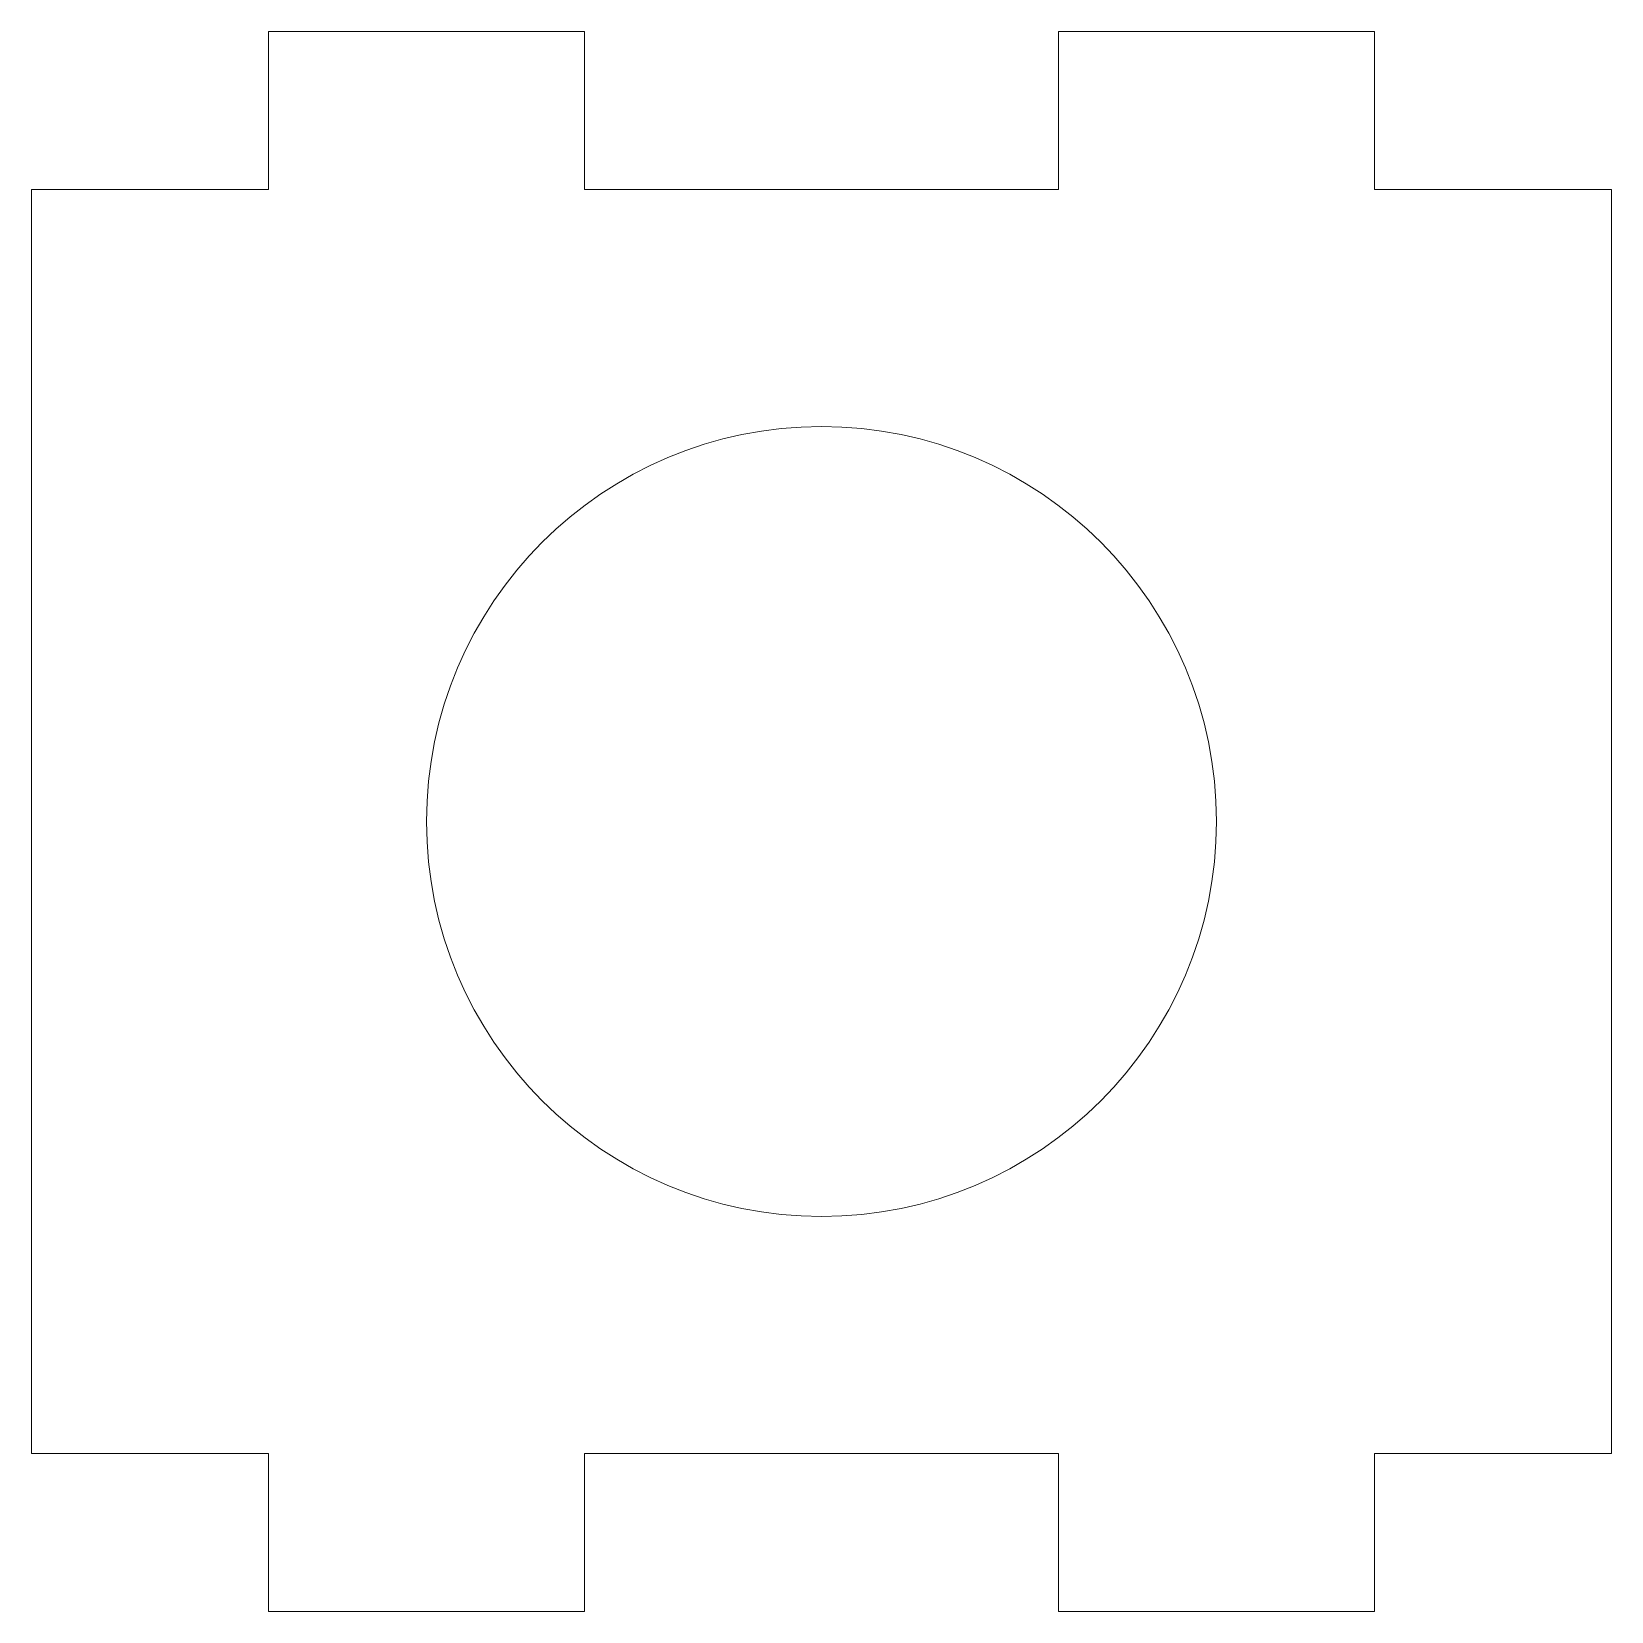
# Model space of a CAD drawing. Header units: inches. Extents: x -1.25 to 1.25, y -1.25 to 1.25.
import ezdxf

# ---------------------------------------------------------------- set-up
doc = ezdxf.new("R2010")
doc.units = ezdxf.units.IN
doc.header["$MEASUREMENT"] = 0

msp = doc.modelspace()

# ---------------------------------------------------------------- linework, layer by layer
at = {"color": 7, "linetype": 'Continuous', "lineweight": 15}
for p, q in [((-0.875, 1), (-0.875, 1.25)), ((-0.875, 1.25), (-0.375, 1.25)), ((-0.375, 1), (-0.375, 1.25)), ((0.375, 1.25), (0.875, 1.25)), ((0.375, 1), (0.375, 1.25)), ((0.875, 1), (0.875, 1.25)), ((-0.875, 1), (-1.25, 1)), ((-1.25, -1), (-1.25, 1)), ((0.375, 1), (-0.375, 1)), ((1.25, 1), (0.875, 1)), ((1.25, -1), (1.25, 1)), ((-0.875, -1), (-1.25, -1)), ((-0.875, -1), (-0.875, -1.25)), ((-0.375, -1), (-0.375, -1.25)), ((0.375, -1), (-0.375, -1)), ((0.375, -1), (0.375, -1.25)), ((0.875, -1), (0.875, -1.25)), ((1.25, -1), (0.875, -1)), ((-0.875, -1.25), (-0.375, -1.25)), ((0.375, -1.25), (0.875, -1.25))]:
    msp.add_line(p, q, dxfattribs=at)
msp.add_circle((0, 0), 0.625, dxfattribs=at)

doc.saveas('drawing.dxf')
